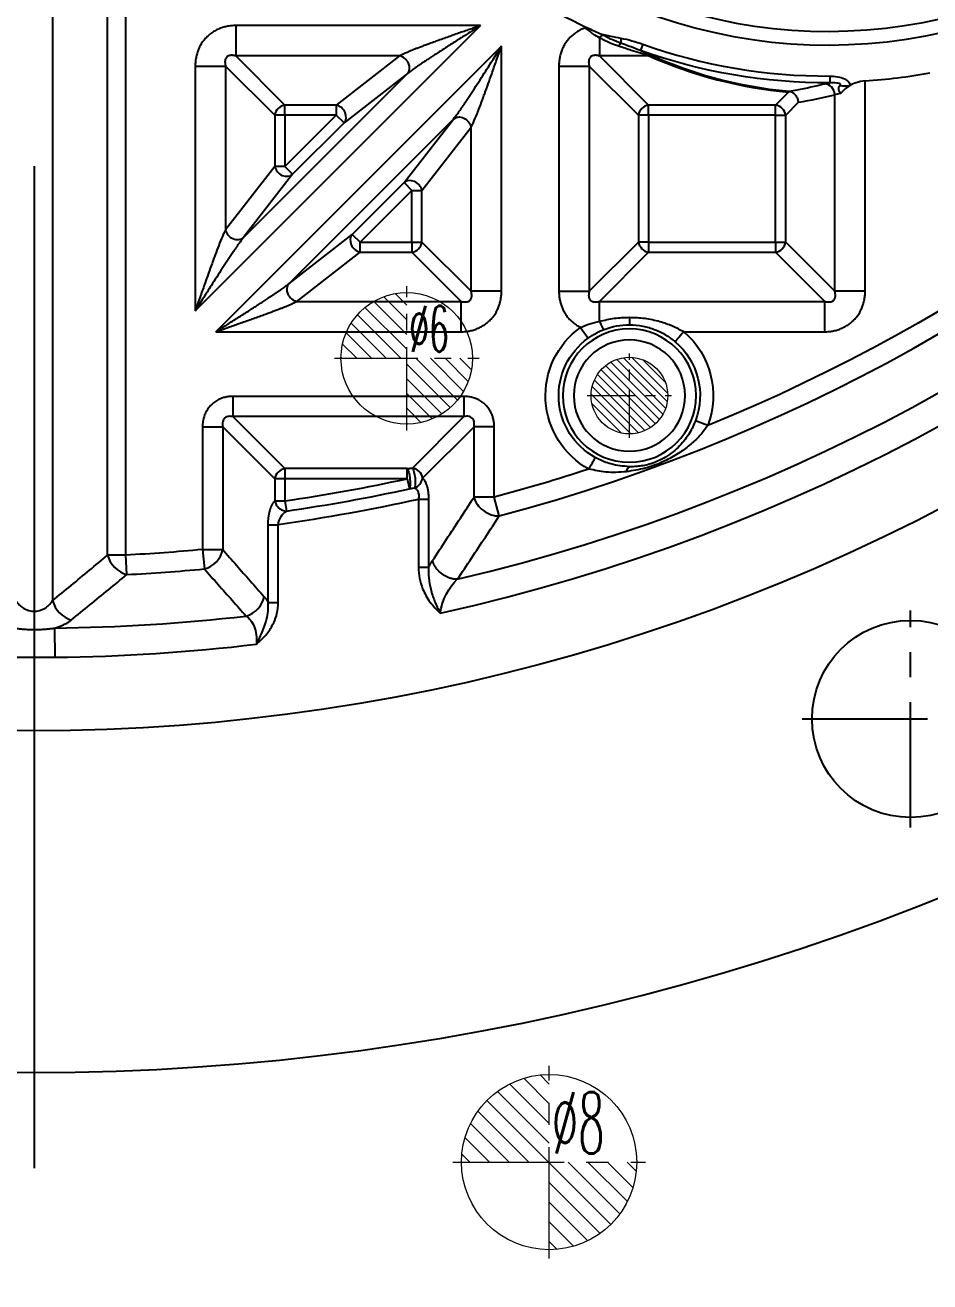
# Model space of a CAD drawing. Header units: millimetres. Extents: x 2595 to 3308, y 1499 to 1823.
# Drawn here: x 2754.6 to 2795.9, y 1552.7 to 1610.1 of the extents above; entities that cross this region are included whole.
import ezdxf
from ezdxf.enums import TextEntityAlignment as Align
from ezdxf.lldxf.tags import DXFTag

# ---------------------------------------------------------------- set-up
doc = ezdxf.new("R2010")
doc.units = ezdxf.units.MM
doc.linetypes.add('CENTER', pattern=[2, 1.25, -0.25, 0.25, -0.25])
doc.layers.add('5', color=7, linetype='Continuous', true_color=0xffffff)
doc.layers.add('epin', color=13, linetype='Continuous', lineweight=9)
doc.layers.add('insert', color=85, linetype='Continuous', lineweight=20)
doc.styles.add('TXT05', font='txt.shx', dxfattribs={"width": 0.5, "bigfont": 'gbcbig.shx'})
tags = doc.linetypes.add('DASHED', pattern=[25.72, 12.86, -12.86]).pattern_tags.tags
tags[6:7] = [DXFTag(74, 4), DXFTag(75, 0), DXFTag(340, '0'), DXFTag(46, 0.0), DXFTag(50, 0.0), DXFTag(44, 0.0), DXFTag(45, 0.0)]
tags[4:5] = [DXFTag(74, 4), DXFTag(75, 0), DXFTag(340, '0'), DXFTag(46, 0.0), DXFTag(50, 0.0), DXFTag(44, 0.0), DXFTag(45, 0.0)]

# ---------------------------------------------------------------- blocks, each defined once
blk = doc.blocks.new('epin_ejp_8')
at = {"layer": 'epin'}
h = blk.add_hatch(dxfattribs=at)
h.set_pattern_fill('_ANSI31', color=123, scale=0.2, angle=90, style=0)
h.set_pattern_definition([(135, (-1273.52655, 1170.3432), (-0.4490128, -0.4490128), [])])
h.paths.add_polyline_path([(0, 4, 0.414214), (-4, 0), (0, 0)])
h.paths.add_polyline_path([(4, 0), (0, 0), (0, -4, 0.414214)])
at = {"layer": 'epin', "color": 1, "linetype": 'CENTER', "ltscale": 4.064}
for p, q in [((0, -4.4), (0, 4.4)), ((-4.4, 0), (4.4, 0))]:
    blk.add_line(p, q, dxfattribs=at)
at = {"layer": 'epin'}
blk.add_circle((0, 0), 4, dxfattribs=at)
at = {"layer": 'epin', "color": 6, "style": 'TXT05', "width": 0.5}
blk.add_text('%%c8', height=2.8, dxfattribs=at).set_placement((1.327, 1.8), align=Align.MIDDLE)
blk = doc.blocks.new('epin_ejp_6')
at = {"layer": 'epin'}
h = blk.add_hatch(dxfattribs=at)
h.set_pattern_fill('_ANSI31', color=123, scale=0.15, angle=90, style=0)
h.set_pattern_definition([(135, (-2656.51364, 153.2396), (-0.336759605, -0.336759605), [])])
h.paths.add_polyline_path([(0, 3, 0.414214), (-3, 0), (0, 0)])
h.paths.add_polyline_path([(3, 0), (0, 0), (0, -3, 0.414214)])
at = {"layer": 'epin', "color": 1, "linetype": 'CENTER', "ltscale": 3.048}
for p, q in [((0, -3.3), (0, 3.3)), ((-3.3, 0), (3.3, 0))]:
    blk.add_line(p, q, dxfattribs=at)
at = {"layer": 'epin'}
blk.add_circle((0, 0), 3, dxfattribs=at)
at = {"layer": 'epin', "color": 6, "style": 'TXT05', "width": 0.5}
blk.add_text('%%c6', height=2.1, dxfattribs=at).set_placement((0.12, 0.3))
blk = doc.blocks.new('insert_cir_3.5')
at = {"layer": 'insert'}
h = blk.add_hatch(dxfattribs=at)
h.set_pattern_fill('_ANSI31', color=123, scale=0.0875, angle=90, style=0)
h.set_pattern_definition([(135, (65.77148, -1049.4987), (-0.1964431, -0.1964431), [])])
h.paths.add_polyline_path([(-1.75, 0, 1), (1.75, 0, 1)])
at = {"layer": 'insert', "color": 1, "linetype": 'CENTER', "ltscale": 1.778}
for p, q in [((0, -1.925), (0, 1.925)), ((-1.925, 0), (1.925, 0))]:
    blk.add_line(p, q, dxfattribs=at)
at = {"layer": 'insert'}
blk.add_circle((0, 0), 1.75, dxfattribs=at)

msp = doc.modelspace()

# ---------------------------------------------------------------- linework, layer by layer
at = {"layer": '5', "color": 1, "linetype": 'CENTER', "ltscale": 36.600181}
msp.add_line((2754.999, 1823.259), (2754.999, 1503.259), dxfattribs=at)
at = {"layer": '5', "color": 7, "linetype": 'Continuous'}
for p, q in [((2759.177, 1585.901), (2759.177, 1663.046)), ((2758.342, 1585.901), (2758.342, 1623.668)), ((2755.835, 1621.397), (2755.835, 1583.826)), ((2762.346, 1597.059), (2775.367, 1610.08)), ((2775.367, 1610.08), (2764.194, 1610.08)), ((2764.194, 1610.08), (2764.194, 1608.693)), ((2776.324, 1609.14), (2763.286, 1596.101)), ((2776.324, 1597.95), (2776.324, 1609.14)), ((2780.793, 1609.525), (2780.793, 1608.693)), ((2782.775, 1609.226), (2782.672, 1608.936)), ((2766.438, 1606.45), (2764.194, 1608.693)), ((2771.673, 1608.693), (2764.194, 1608.693)), ((2771.673, 1608.693), (2768.783, 1606.45)), ((2783.055, 1608.693), (2780.793, 1608.693)), ((2783.037, 1606.45), (2780.793, 1608.693)), ((2762.346, 1608.231), (2763.732, 1608.231)), ((2762.346, 1608.231), (2762.346, 1597.059)), ((2763.732, 1608.231), (2763.732, 1600.753)), ((2765.975, 1605.988), (2763.732, 1608.231)), ((2764.538, 1600.385), (2772.04, 1607.887)), ((2772.04, 1607.887), (2769.138, 1605.634)), ((2778.945, 1608.231), (2780.331, 1608.231)), ((2778.945, 1608.231), (2778.945, 1597.95)), ((2782.574, 1605.988), (2780.331, 1608.231)), ((2780.331, 1608.231), (2780.331, 1597.95)), ((2791.305, 1607.773), (2791.306, 1607.465)), ((2792.923, 1597.95), (2792.923, 1607.557)), ((2788.831, 1606.45), (2789.422, 1607.041)), ((2791.537, 1597.95), (2791.537, 1606.923)), ((2768.783, 1606.45), (2766.438, 1606.45)), ((2766.438, 1605.988), (2766.438, 1606.45)), ((2768.783, 1606.45), (2768.783, 1605.988)), ((2788.831, 1606.45), (2783.037, 1606.45)), ((2783.037, 1605.988), (2783.037, 1606.45)), ((2788.831, 1605.988), (2788.831, 1606.45)), ((2789.294, 1605.988), (2789.885, 1606.579)), ((2766.438, 1605.988), (2765.975, 1605.988)), ((2765.975, 1605.988), (2765.975, 1603.642)), ((2768.783, 1605.988), (2766.438, 1605.988)), ((2768.783, 1605.988), (2766.438, 1603.642)), ((2766.438, 1605.988), (2766.438, 1603.642)), ((2774.132, 1605.813), (2766.612, 1598.294)), ((2769.138, 1605.634), (2766.792, 1603.288)), ((2769.138, 1605.634), (2768.783, 1605.988)), ((2771.878, 1602.911), (2774.132, 1605.813)), ((2782.574, 1605.988), (2782.574, 1600.193)), ((2783.037, 1605.988), (2782.574, 1605.988)), ((2788.831, 1605.988), (2783.037, 1605.988)), ((2783.037, 1605.988), (2783.037, 1600.193)), ((2788.831, 1605.988), (2789.294, 1605.988)), ((2788.831, 1600.193), (2788.831, 1605.988)), ((2789.294, 1600.193), (2789.294, 1605.988)), ((2772.695, 1602.556), (2774.938, 1605.446)), ((2774.938, 1597.95), (2774.938, 1605.446)), ((2765.975, 1603.642), (2763.732, 1600.753)), ((2766.792, 1603.288), (2764.538, 1600.385)), ((2766.438, 1603.642), (2765.975, 1603.642)), ((2766.792, 1603.288), (2766.438, 1603.642)), ((2769.515, 1600.547), (2771.878, 1602.911)), ((2771.878, 1602.911), (2772.232, 1602.556)), ((2769.869, 1600.193), (2772.232, 1602.556)), ((2772.232, 1600.193), (2772.232, 1602.556)), ((2772.232, 1602.556), (2772.695, 1602.556)), ((2772.695, 1600.193), (2772.695, 1602.556)), ((2766.612, 1598.294), (2769.515, 1600.547)), ((2769.515, 1600.547), (2769.869, 1600.193)), ((2769.869, 1600.193), (2772.232, 1600.193)), ((2769.869, 1599.731), (2769.869, 1600.193)), ((2772.232, 1600.193), (2772.695, 1600.193)), ((2772.232, 1600.193), (2772.232, 1599.731)), ((2772.695, 1600.193), (2774.938, 1597.95)), ((2782.574, 1600.193), (2780.331, 1597.95)), ((2783.037, 1600.193), (2782.574, 1600.193)), ((2783.037, 1600.193), (2783.037, 1599.731)), ((2783.037, 1600.193), (2788.831, 1600.193)), ((2788.831, 1600.193), (2789.294, 1600.193)), ((2788.831, 1600.193), (2788.831, 1599.731)), ((2789.294, 1600.193), (2791.537, 1597.95)), ((2766.98, 1597.488), (2769.869, 1599.731)), ((2769.869, 1599.731), (2772.232, 1599.731)), ((2772.232, 1599.731), (2774.476, 1597.488)), ((2783.037, 1599.731), (2780.793, 1597.488)), ((2783.037, 1599.731), (2788.831, 1599.731)), ((2788.831, 1599.731), (2791.075, 1597.488)), ((2776.324, 1597.95), (2774.938, 1597.95)), ((2778.945, 1597.95), (2780.331, 1597.95)), ((2792.923, 1597.95), (2791.537, 1597.95)), ((2766.98, 1597.488), (2774.476, 1597.488)), ((2774.476, 1596.101), (2774.476, 1597.488)), ((2780.793, 1597.488), (2791.075, 1597.488)), ((2780.793, 1596.576), (2780.793, 1597.488)), ((2791.075, 1596.101), (2791.075, 1597.488)), ((2763.286, 1596.101), (2774.476, 1596.101)), ((2779.931, 1596.296), (2780.283, 1595.806)), ((2784.641, 1596.101), (2791.075, 1596.101)), ((2774.607, 1593.149), (2764.063, 1593.149)), ((2764.063, 1593.149), (2764.063, 1592.225)), ((2774.607, 1593.149), (2774.607, 1592.225)), ((2762.677, 1591.763), (2762.677, 1586.156)), ((2762.677, 1591.763), (2763.601, 1591.763)), ((2763.601, 1591.763), (2765.975, 1589.389)), ((2763.601, 1591.763), (2763.601, 1586.156)), ((2764.063, 1592.225), (2766.438, 1589.851)), ((2774.607, 1592.225), (2764.063, 1592.225)), ((2772.259, 1589.877), (2774.607, 1592.225)), ((2772.721, 1589.415), (2775.069, 1591.763)), ((2775.069, 1588.546), (2775.069, 1591.763)), ((2775.993, 1591.763), (2775.069, 1591.763)), ((2775.993, 1588.546), (2775.993, 1591.763)), ((2785.739, 1591.818), (2785.176, 1592.033)), ((2766.438, 1589.851), (2766.438, 1589.389)), ((2772.02, 1589.851), (2766.438, 1589.851)), ((2772.02, 1589.389), (2772.02, 1589.851)), ((2766.438, 1589.389), (2765.975, 1589.389)), ((2765.975, 1589.389), (2765.975, 1588.375)), ((2766.438, 1589.389), (2766.438, 1588.375)), ((2772.02, 1589.389), (2766.438, 1589.389)), ((2772.02, 1589.389), (2772.12, 1588.931)), ((2765.975, 1588.375), (2766.438, 1588.375)), ((2766.438, 1588.375), (2766.505, 1587.911)), ((2772.997, 1588.447), (2772.535, 1588.447)), ((2772.535, 1588.447), (2772.535, 1585.33)), ((2775.993, 1588.546), (2775.069, 1588.546)), ((2776.222, 1587.688), (2775.993, 1588.546)), ((2766.135, 1583.74), (2766.135, 1587.291)), ((2762.677, 1586.156), (2762.761, 1585.272)), ((2762.677, 1586.156), (2763.601, 1586.156)), ((2759.177, 1585.901), (2758.342, 1585.901)), ((2759.222, 1585.014), (2759.177, 1585.901)), ((2755.928, 1582.571), (2755.942, 1581.239))]:
    msp.add_line(p, q, dxfattribs=at)
at = {"layer": '5', "color": 1, "linetype": 'CENTER', "ltscale": 4.572}
for p, q in [((2794.998, 1573.471), (2794.998, 1583.371)), ((2790.048, 1578.421), (2799.948, 1578.421))]:
    msp.add_line(p, q, dxfattribs=at)
at = {"layer": '5', "color": 7, "linetype": 'Continuous', "extrusion": (0, 0, -1)}
for radius in [3.043, 2.541]:
    msp.add_circle((-2782.161, 1593.184), radius, dxfattribs=at)
at = {"layer": '5', "color": 7, "linetype": 'Continuous'}
msp.add_circle((2794.998, 1578.421), 4.5, dxfattribs=at)
for centre, radius, start, end in [((2754.999, 1673.259), 100.6, 305.96599, 77.45703), ((2754.999, 1673.259), 100.123, 314.0269, 77.45703), ((2754.999, 1673.259), 99.119, 314.03149, 77.76073), ((2754.999, 1667.223), 85.99, 282.44405, 347.55591), ((2754.999, 1667.223), 84.657, 283.18176, 346.81818), ((2754.999, 1667.223), 82.318, 284.94026, 345.05974), ((2791.215, 1633.019), 23.828, 155, 0), ((2791.215, 1633.019), 23.204, 155, 0), ((2791.215, 1633.019), 25.522, 231.83482, 244.45532), ((2791.215, 1633.019), 25.515, 244.45532, 246.15608), ((2791.215, 1633.019), 25.246, 250.4673, 270.2031), ((2791.215, 1633.019), 25.522, 273.83677, 280.51935), ((2754.999, 1667.223), 79.673, 278.25401, 282.33487), ((2754.999, 1667.223), 80.142, 278.25401, 282.33487), ((2754.999, 1667.223), 82.318, 272.94061, 275.41014), ((2754.999, 1667.223), 84.657, 270.62819, 276.55867), ((2754.999, 1667.223), 85.99, 270.62819, 276.77343), ((2754.999, 1673.259), 110.98, 238.79815, 301.20185)]:
    msp.add_arc(centre, radius, start, end, dxfattribs=at)
at = {"layer": '5', "color": 7, "linetype": 'DASHED'}
for radius, start in [(100.625, 313.7537), (100.626, 313.76319)]:
    msp.add_arc((2754.999, 1673.259), radius, start, 77.45703, dxfattribs=at)
at = {"layer": '5', "color": 7, "linetype": 'Continuous', "extrusion": (0, 0, -1)}
for centre, radius, start, end in [((-2754.999, 1673.259), 99.621, 102.23927, 225.978), ((-2754.999, 1673.259), 99.091, 102.25479, 225.95274), ((-2754.999, 1667.223), 81.429, 194.94026, 247.82133), ((-2791.215, 1633.019), 25.554, 269.7969, 289.5327), ((-2782.161, 1593.184), 3.829, 298.81945, 54.37924), ((-2782.161, 1593.184), 3.226, 298.81943, 54.37908), ((-2782.161, 1593.184), 3.829, 130.36172, 200.88852), ((-2782.161, 1593.184), 3.226, 130.36172, 200.88853), ((-2754.999, 1667.223), 89.341, 235.50132, 304.49868), ((-2754.999, 1667.223), 81.429, 251.88663, 255.05974), ((-2754.999, 1667.223), 80.704, 257.45056, 262.06909), ((-2754.999, 1667.223), 81.429, 264.58986, 267.05939)]:
    msp.add_arc(centre, radius, start, end, dxfattribs=at)
at = {"layer": '5', "color": 7, "linetype": 'Continuous'}
for centre, major_axis, ratio, start_param, end_param in [((2780.793, 1609.34), (-0.308, -0.398), 0.235079, 3.967769, 4.417241), ((2781.667, 1608.82), (-0.2, -0.461), 0.30466, 3.583449, 4.100327), ((2782.029, 1610.149), (-0.182, -0.989), 0.184956, 5.452922, 5.855858), ((2783.055, 1608.231), (-0.204, -0.46), 0.686211, 3.285793, 3.71528), ((2791.215, 1628.269), (0, -21.308), 0.969623, 5.877131, 6.196293), ((2791.075, 1606.923), (0.117, -0.489), 0.914703, 1.35538, 2.879965), ((2792.227, 1608.045), (0.951, 0.328), 0.67257, 4.005416, 4.513018), ((2784.897, 1633.019), (27.721, 0), 0.969623, 4.893299, 4.954269), ((2766.438, 1605.988), (0.356, 0.356), 0.854588, 0.863645, 2.277948), ((2768.783, 1605.988), (0.308, -0.397), 0.818985, 0.152478, 2.382862), ((2783.037, 1605.988), (0.356, 0.356), 0.854588, 0.863645, 2.277948), ((2788.831, 1605.988), (0.356, -0.356), 0.854588, 0.863645, 2.277948), ((2766.438, 1603.642), (0.397, -0.308), 0.818985, 3.900323, 6.130707), ((2772.232, 1602.556), (-0.397, 0.308), 0.818985, 3.900323, 6.130707), ((2769.869, 1600.193), (-0.308, 0.397), 0.818985, 0.152478, 2.382862), ((2772.232, 1600.193), (-0.356, -0.356), 0.854588, 0.863645, 2.277948), ((2783.037, 1600.193), (-0.356, 0.356), 0.854588, 0.863645, 2.277948), ((2788.831, 1600.193), (-0.356, -0.356), 0.854588, 0.863645, 2.277948), ((2766.438, 1589.389), (0.356, 0.356), 0.854588, 0.863645, 2.277948), ((2772.259, 1589.415), (-0.356, 0.356), 0.854588, 4.005238, 5.41954), ((2772.259, 1589.415), (0.332, 0.378), 0.868213, 4.145594, 5.363139), ((2775.993, 1588.546), (-0.845, 0.546), 0.784027, 0.689311, 2.283914), ((2762.677, 1586.156), (0.759, 0.661), 0.836807, 4.171955, 5.477837), ((2759.177, 1585.901), (-0.649, 0.769), 0.751048, 1.005944, 2.350596), ((2756.67, 1583.826), (-0.634, 0.781), 0.756202, 1.020359, 2.341421), ((2764.568, 1584.002), (0.754, 0.666), 0.838986, 4.18233, 5.471414)]:
    msp.add_ellipse(centre, major_axis=major_axis, ratio=ratio, start_param=start_param, end_param=end_param, dxfattribs=at)
for points, degree in [([(2764.194, 1610.08), (2764.123, 1610.08), (2763.984, 1610.073), (2763.787, 1610.043), (2763.595, 1609.994), (2763.408, 1609.924), (2763.228, 1609.833), (2763.055, 1609.72), (2762.892, 1609.582), (2762.745, 1609.421), (2762.619, 1609.244), (2762.519, 1609.057), (2762.442, 1608.862), (2762.387, 1608.659), (2762.353, 1608.45), (2762.346, 1608.305), (2762.346, 1608.231)], 3), ([(2775.367, 1610.08), (2775.32, 1610.063), (2775.215, 1610.026), (2775.02, 1609.958), (2774.798, 1609.88), (2774.555, 1609.795), (2774.298, 1609.704), (2774.034, 1609.611), (2773.771, 1609.518), (2773.514, 1609.426), (2773.271, 1609.338), (2773.046, 1609.256), (2772.844, 1609.182), (2772.664, 1609.114), (2772.503, 1609.053), (2772.358, 1608.997), (2772.228, 1608.946), (2772.113, 1608.899), (2772.01, 1608.856), (2771.92, 1608.817), (2771.841, 1608.781), (2771.773, 1608.748), (2771.716, 1608.719), (2771.686, 1608.701), (2771.673, 1608.693)], 3), ([(2775.367, 1610.08), (2775.323, 1610.052), (2775.226, 1609.99), (2775.044, 1609.875), (2774.836, 1609.743), (2774.609, 1609.598), (2774.369, 1609.446), (2774.124, 1609.289), (2773.88, 1609.133), (2773.644, 1608.982), (2773.422, 1608.838), (2773.219, 1608.706), (2773.039, 1608.588), (2772.877, 1608.481), (2772.733, 1608.385), (2772.603, 1608.297), (2772.488, 1608.218), (2772.385, 1608.147), (2772.295, 1608.083), (2772.215, 1608.024), (2772.145, 1607.972), (2772.087, 1607.926), (2772.055, 1607.899), (2772.04, 1607.887)], 3), ([(2780.17, 1609.933), (2780.184, 1609.955), (2780.198, 1609.977), (2780.213, 1609.998)], 3), ([(2780.933, 1609.663), (2780.922, 1609.669), (2780.912, 1609.675), (2780.901, 1609.682)], 3), ([(2781.771, 1609.507), (2782.108, 1609.443), (2782.446, 1609.343), (2782.775, 1609.226)], 3), ([(2782.672, 1608.936), (2782.386, 1609.048), (2782.089, 1609.159), (2781.787, 1609.263)], 3), ([(2764.194, 1608.693), (2764.169, 1608.7), (2764.121, 1608.712), (2764.055, 1608.721), (2763.993, 1608.724), (2763.934, 1608.718), (2763.88, 1608.704), (2763.831, 1608.682), (2763.787, 1608.65), (2763.752, 1608.609), (2763.726, 1608.559), (2763.709, 1608.504), (2763.702, 1608.443), (2763.703, 1608.377), (2763.713, 1608.307), (2763.725, 1608.257), (2763.732, 1608.231)], 3), ([(2780.793, 1608.693), (2780.768, 1608.7), (2780.72, 1608.712), (2780.654, 1608.721), (2780.592, 1608.724), (2780.533, 1608.718), (2780.479, 1608.704), (2780.43, 1608.682), (2780.386, 1608.65), (2780.351, 1608.609), (2780.325, 1608.559), (2780.308, 1608.504), (2780.301, 1608.443), (2780.302, 1608.377), (2780.312, 1608.307), (2780.324, 1608.257), (2780.331, 1608.231)], 3), ([(2782.672, 1608.936), (2782.865, 1608.855), (2783.055, 1608.776), (2783.211, 1608.706)], 3), ([(2783.211, 1608.706), (2784.893, 1607.957), (2786.954, 1607.304), (2789.456, 1607.078)], 3), ([(2791.077, 1607.423), (2791.138, 1607.438), (2791.215, 1607.452), (2791.306, 1607.465)], 3), ([(2791.806, 1606.982), (2791.694, 1606.963), (2791.602, 1606.944), (2791.537, 1606.923)], 3), ([(2763.286, 1596.101), (2763.329, 1596.129), (2763.427, 1596.191), (2763.609, 1596.306), (2763.817, 1596.438), (2764.044, 1596.583), (2764.283, 1596.735), (2764.529, 1596.892), (2764.772, 1597.048), (2765.008, 1597.199), (2765.231, 1597.343), (2765.433, 1597.475), (2765.614, 1597.593), (2765.775, 1597.699), (2765.919, 1597.796), (2766.049, 1597.883), (2766.165, 1597.962), (2766.267, 1598.034), (2766.358, 1598.098), (2766.438, 1598.156), (2766.507, 1598.209), (2766.566, 1598.255), (2766.598, 1598.281), (2766.612, 1598.294)], 3), ([(2774.476, 1596.101), (2774.547, 1596.101), (2774.686, 1596.108), (2774.883, 1596.138), (2775.075, 1596.187), (2775.262, 1596.257), (2775.442, 1596.348), (2775.615, 1596.461), (2775.778, 1596.599), (2775.925, 1596.76), (2776.051, 1596.937), (2776.151, 1597.124), (2776.228, 1597.319), (2776.283, 1597.522), (2776.317, 1597.731), (2776.324, 1597.876), (2776.324, 1597.95)], 3), ([(2774.476, 1597.488), (2774.501, 1597.48), (2774.549, 1597.469), (2774.615, 1597.459), (2774.677, 1597.457), (2774.736, 1597.463), (2774.79, 1597.476), (2774.839, 1597.499), (2774.883, 1597.531), (2774.918, 1597.572), (2774.944, 1597.622), (2774.961, 1597.677), (2774.968, 1597.738), (2774.967, 1597.804), (2774.957, 1597.874), (2774.945, 1597.924), (2774.938, 1597.95)], 3), ([(2778.945, 1597.95), (2778.945, 1597.886), (2778.95, 1597.762), (2778.974, 1597.585), (2779.013, 1597.413), (2779.068, 1597.244), (2779.14, 1597.081), (2779.229, 1596.923), (2779.336, 1596.771), (2779.463, 1596.628), (2779.607, 1596.498), (2779.765, 1596.386), (2779.875, 1596.324), (2779.931, 1596.296)], 3), ([(2780.331, 1597.95), (2780.324, 1597.925), (2780.312, 1597.876), (2780.303, 1597.81), (2780.301, 1597.748), (2780.306, 1597.689), (2780.32, 1597.635), (2780.342, 1597.586), (2780.374, 1597.543), (2780.416, 1597.507), (2780.465, 1597.481), (2780.521, 1597.465), (2780.582, 1597.457), (2780.647, 1597.459), (2780.717, 1597.468), (2780.767, 1597.48), (2780.793, 1597.488)], 3), ([(2791.075, 1597.488), (2791.1, 1597.48), (2791.148, 1597.469), (2791.214, 1597.459), (2791.276, 1597.457), (2791.335, 1597.463), (2791.389, 1597.476), (2791.438, 1597.499), (2791.482, 1597.531), (2791.517, 1597.572), (2791.543, 1597.622), (2791.56, 1597.677), (2791.567, 1597.738), (2791.566, 1597.804), (2791.556, 1597.874), (2791.544, 1597.924), (2791.537, 1597.95)], 3), ([(2791.075, 1596.101), (2791.146, 1596.101), (2791.285, 1596.108), (2791.482, 1596.138), (2791.674, 1596.187), (2791.861, 1596.257), (2792.041, 1596.348), (2792.214, 1596.461), (2792.377, 1596.599), (2792.524, 1596.76), (2792.65, 1596.937), (2792.75, 1597.124), (2792.827, 1597.319), (2792.882, 1597.522), (2792.916, 1597.731), (2792.923, 1597.876), (2792.923, 1597.95)], 3), ([(2763.286, 1596.101), (2763.333, 1596.118), (2763.438, 1596.154), (2763.632, 1596.223), (2763.854, 1596.301), (2764.098, 1596.386), (2764.355, 1596.476), (2764.618, 1596.57), (2764.881, 1596.663), (2765.138, 1596.755), (2765.382, 1596.843), (2765.606, 1596.925), (2765.808, 1596.999), (2765.988, 1597.066), (2766.149, 1597.128), (2766.294, 1597.184), (2766.424, 1597.235), (2766.54, 1597.282), (2766.642, 1597.325), (2766.733, 1597.364), (2766.812, 1597.4), (2766.88, 1597.433), (2766.936, 1597.462), (2766.966, 1597.479), (2766.98, 1597.488)], 3), ([(2780.793, 1596.576), (2780.881, 1596.373), (2780.978, 1596.204), (2781.008, 1596.203)], 3), ([(2781.008, 1596.203), (2781.376, 1596.346), (2781.768, 1596.421), (2782.161, 1596.421)], 3), ([(2782.162, 1596.76), (2782.162, 1596.587), (2782.162, 1596.432), (2782.161, 1596.421)], 3), ([(2783.859, 1595.928), (2783.995, 1595.841), (2784.123, 1595.741), (2784.251, 1595.642)], 3), ([(2784.641, 1596.101), (2784.443, 1595.868), (2784.261, 1595.654), (2784.251, 1595.642)], 3), ([(2764.063, 1593.149), (2764.002, 1593.149), (2763.88, 1593.142), (2763.695, 1593.109), (2763.506, 1593.048), (2763.313, 1592.953), (2763.124, 1592.816), (2762.96, 1592.642), (2762.835, 1592.446), (2762.745, 1592.235), (2762.69, 1592.009), (2762.677, 1591.847), (2762.677, 1591.763)], 3), ([(2775.993, 1591.763), (2775.993, 1591.821), (2775.987, 1591.935), (2775.959, 1592.099), (2775.912, 1592.264), (2775.841, 1592.43), (2775.74, 1592.597), (2775.603, 1592.761), (2775.431, 1592.905), (2775.24, 1593.016), (2775.041, 1593.092), (2774.831, 1593.139), (2774.683, 1593.149), (2774.607, 1593.149)], 3), ([(2780.316, 1589.829), (2780.463, 1590.097), (2780.599, 1590.343), (2780.606, 1590.357)], 3), ([(2772.02, 1589.851), (2772.135, 1589.864), (2772.259, 1589.877)], 2), ([(2782.031, 1589.709), (2782.06, 1589.83), (2782.11, 1589.927), (2782.161, 1589.936)], 3), ([(2772.12, 1588.931), (2772.199, 1588.944), (2772.278, 1588.957), (2772.358, 1588.969)], 3), ([(2772.721, 1589.415), (2772.737, 1589.4), (2772.769, 1589.367), (2772.813, 1589.305), (2772.855, 1589.227), (2772.895, 1589.13), (2772.934, 1589.006), (2772.968, 1588.848), (2772.991, 1588.66), (2772.997, 1588.521), (2772.997, 1588.447)], 3), ([(2772.997, 1588.447), (2772.997, 1587.408), (2772.997, 1586.369), (2772.997, 1585.33)], 3), ([(2773.178, 1585.661), (2773.392, 1585.984), (2773.818, 1586.627), (2774.448, 1587.588), (2774.863, 1588.227), (2775.069, 1588.546)], 3), ([(2766.135, 1587.291), (2766.165, 1587.554), (2766.325, 1587.801), (2766.505, 1587.911)], 3), ([(2765.673, 1587.291), (2765.752, 1587.291), (2765.926, 1587.291), (2766.135, 1587.291)], 3), ([(2765.673, 1583.74), (2765.673, 1584.923), (2765.673, 1586.107), (2765.673, 1587.291)], 3), ([(2774.305, 1584.796), (2774.522, 1585.119), (2774.953, 1585.764), (2775.592, 1586.728), (2776.013, 1587.368), (2776.222, 1587.688)], 3), ([(2763.601, 1586.156), (2763.808, 1585.919), (2764.224, 1585.442), (2764.854, 1584.724), (2765.279, 1584.243), (2765.492, 1584.002)], 3), ([(2755.835, 1583.826), (2756.118, 1584.056), (2756.681, 1584.516), (2757.516, 1585.207), (2758.068, 1585.669), (2758.342, 1585.901)], 3), ([(2772.997, 1585.33), (2773.081, 1585.515), (2773.178, 1585.661)], 2), ([(2756.687, 1582.938), (2756.973, 1583.168), (2757.543, 1583.628), (2758.387, 1584.32), (2758.945, 1584.782), (2759.222, 1585.014)], 3), ([(2762.761, 1585.272), (2762.97, 1585.034), (2763.39, 1584.558), (2764.026, 1583.841), (2764.454, 1583.361), (2764.669, 1583.12)], 3), ([(2772.997, 1585.33), (2772.924, 1585.33), (2772.719, 1585.33), (2772.535, 1585.33)], 3), ([(2773.529, 1583.254), (2773.612, 1583.868), (2773.933, 1584.458), (2774.305, 1584.796)], 3), ([(2765.492, 1584.002), (2765.589, 1583.893), (2765.673, 1583.74)], 2), ([(2765.673, 1583.74), (2765.75, 1583.74), (2765.94, 1583.74), (2766.135, 1583.74)], 3), ([(2754.071, 1582.571), (2754.139, 1582.56), (2754.273, 1582.542), (2754.466, 1582.523), (2754.67, 1582.509), (2754.89, 1582.501), (2755.114, 1582.501), (2755.334, 1582.509), (2755.536, 1582.523), (2755.73, 1582.543), (2755.862, 1582.561), (2755.928, 1582.571)], 3), ([(2755.928, 1582.571), (2755.987, 1582.587), (2756.101, 1582.624), (2756.263, 1582.687), (2756.414, 1582.759), (2756.556, 1582.84), (2756.645, 1582.904), (2756.687, 1582.938)], 3), ([(2754.057, 1581.239), (2754.137, 1581.238), (2754.29, 1581.238), (2754.492, 1581.242), (2754.693, 1581.246), (2754.899, 1581.249), (2755.105, 1581.249), (2755.311, 1581.246), (2755.51, 1581.242), (2755.713, 1581.238), (2755.864, 1581.238), (2755.942, 1581.239)], 3)]:
    msp.add_open_spline(points, degree=degree, dxfattribs=at)
for points, degree, knots in [([(2780.213, 1609.994), (2780.212, 1609.994), (2780.212, 1609.994), (2780.154, 1609.976), (2780.029, 1609.934), (2779.866, 1609.854), (2779.704, 1609.755), (2779.55, 1609.635), (2779.408, 1609.495), (2779.282, 1609.339), (2779.177, 1609.171), (2779.092, 1608.996), (2779.026, 1608.814), (2778.979, 1608.626), (2778.951, 1608.433), (2778.945, 1608.299), (2778.945, 1608.231)], 3, [0, 0, 0, 0, 0.000241, 0.000241, 0.083555, 0.166868, 0.250181, 0.333494, 0.416807, 0.500121, 0.583434, 0.666747, 0.75006, 0.833374, 0.916687, 1, 1, 1, 1]), ([(2780.793, 1609.525), (2780.699, 1609.573), (2780.608, 1609.627), (2780.405, 1609.768), (2780.3, 1609.872), (2780.17, 1609.933)], 3, [0, 0, 0, 0, 0.427814, 0.427814, 1, 1, 1, 1]), ([(2780.901, 1609.682), (2780.905, 1609.681), (2780.908, 1609.68), (2780.973, 1609.666), (2781.034, 1609.653), (2781.161, 1609.627), (2781.226, 1609.614), (2781.451, 1609.568), (2781.611, 1609.537), (2781.771, 1609.507)], 3, [0, 0, 0, 0, 0.011982, 0.011982, 0.223611, 0.223611, 0.449967, 0.449967, 1, 1, 1, 1]), ([(2781.787, 1609.263), (2781.64, 1609.315), (2781.495, 1609.374), (2781.282, 1609.474), (2781.211, 1609.51), (2781.071, 1609.584), (2781.002, 1609.622), (2780.933, 1609.663)], 3, [0, 0, 0, 0, 0.497792, 0.497792, 0.74857, 0.74857, 1, 1, 1, 1]), ([(2774.132, 1605.813), (2774.196, 1605.895), (2774.353, 1606.095), (2774.676, 1606.574), (2775.102, 1607.221), (2775.544, 1607.913), (2775.955, 1608.558), (2776.196, 1608.938), (2776.324, 1609.14)], 3, [0, 0, 0, 0, 0.091227, 0.221851, 0.438663, 0.671177, 0.825261, 1, 1, 1, 1]), ([(2774.938, 1605.446), (2774.96, 1605.486), (2775.008, 1605.573), (2775.115, 1605.813), (2775.252, 1606.153), (2775.386, 1606.507), (2775.475, 1606.748), (2775.522, 1606.879), (2775.653, 1607.237), (2775.841, 1607.764), (2776.055, 1608.372), (2776.204, 1608.798), (2776.284, 1609.024), (2776.324, 1609.14)], 3, [0, 0, 0, 0, 0.048349, 0.102585, 0.223728, 0.337542, 0.389985, 0.415675, 0.44125, 0.672434, 0.8258, 0.910926, 1, 1, 1, 1]), ([(2781.667, 1609.135), (2781.425, 1609.213), (2781.189, 1609.312), (2780.918, 1609.454), (2780.874, 1609.479), (2780.818, 1609.511), (2780.806, 1609.518), (2780.793, 1609.525)], 3, [0, 0, 0, 0, 0.798992, 0.798992, 0.955949, 0.955949, 1, 1, 1, 1]), ([(2783.055, 1608.693), (2782.816, 1608.773), (2782.53, 1608.86), (2782.056, 1609.009), (2781.862, 1609.071), (2781.667, 1609.135)], 3, [0, 0, 0, 0, 0.596904, 0.596904, 1, 1, 1, 1]), ([(2772.04, 1607.887), (2772.14, 1608.001), (2772.157, 1608.192), (2772.006, 1608.526), (2771.842, 1608.661), (2771.673, 1608.693)], 3, [0, 0, 0, 0, 0.5, 0.5, 1, 1, 1, 1]), ([(2789.456, 1607.078), (2789.576, 1607.1), (2789.696, 1607.122), (2790.236, 1607.228), (2790.657, 1607.32), (2791.077, 1607.423)], 3, [0, 0, 0, 0, 0.22128, 0.22128, 1, 1, 1, 1]), ([(2791.305, 1607.773), (2791.423, 1607.774), (2791.543, 1607.765), (2791.773, 1607.723), (2791.886, 1607.69), (2792.045, 1607.609), (2792.102, 1607.57), (2792.191, 1607.481), (2792.224, 1607.43), (2792.249, 1607.369), (2792.252, 1607.361), (2792.255, 1607.353)], 3, [0, 0, 0, 0, 0.294332, 0.294332, 0.590846, 0.590846, 0.782157, 0.782157, 0.97207, 0.97207, 1, 1, 1, 1]), ([(2791.777, 1607.345), (2791.779, 1607.348), (2791.782, 1607.351), (2791.788, 1607.359), (2791.792, 1607.364), (2791.796, 1607.375), (2791.798, 1607.382), (2791.796, 1607.392), (2791.794, 1607.396), (2791.79, 1607.404), (2791.786, 1607.407), (2791.777, 1607.415), (2791.771, 1607.419), (2791.754, 1607.428), (2791.742, 1607.432), (2791.696, 1607.447), (2791.661, 1607.453), (2791.515, 1607.472), (2791.407, 1607.472), (2791.306, 1607.465)], 3, [0, 0, 0, 0, 0.03304, 0.03304, 0.083098, 0.083098, 0.133841, 0.133841, 0.163291, 0.163291, 0.192986, 0.192986, 0.227264, 0.227264, 0.284574, 0.284574, 0.450404, 0.450404, 1, 1, 1, 1]), ([(2791.806, 1606.982), (2791.804, 1606.984), (2791.803, 1606.986), (2791.789, 1607.005), (2791.776, 1607.022), (2791.755, 1607.056), (2791.746, 1607.073), (2791.732, 1607.103), (2791.727, 1607.117), (2791.719, 1607.143), (2791.717, 1607.156), (2791.713, 1607.187), (2791.713, 1607.204), (2791.717, 1607.234), (2791.72, 1607.247), (2791.735, 1607.295), (2791.754, 1607.322), (2791.777, 1607.345)], 3, [0, 0, 0, 0, 0.018052, 0.018052, 0.158951, 0.158951, 0.272428, 0.272428, 0.351849, 0.351849, 0.431156, 0.431156, 0.550616, 0.550616, 0.668356, 0.668356, 1, 1, 1, 1]), ([(2792.255, 1607.353), (2792.225, 1607.336), (2792.196, 1607.319), (2792.026, 1607.209), (2791.905, 1607.099), (2791.806, 1606.982)], 3, [0, 0, 0, 0, 0.16468, 0.16468, 1, 1, 1, 1]), ([(2792.923, 1607.554), (2792.784, 1607.545), (2792.644, 1607.515), (2792.424, 1607.439), (2792.336, 1607.399), (2792.255, 1607.353)], 3, [0, 0, 0, 0, 0.579719, 0.579719, 1, 1, 1, 1]), ([(2789.509, 1607.055), (2789.482, 1607.052), (2789.454, 1607.047), (2789.425, 1607.042), (2789.424, 1607.041), (2789.422, 1607.041)], 3, [0, 0, 0, 0, 0.954028, 0.954028, 1, 1, 1, 1]), ([(2789.456, 1607.078), (2789.457, 1607.078), (2789.458, 1607.078), (2789.475, 1607.073), (2789.492, 1607.065), (2789.509, 1607.055)], 3, [0, 0, 0, 0, 0.038577, 0.038577, 1, 1, 1, 1]), ([(2789.885, 1606.579), (2789.884, 1606.582), (2789.884, 1606.584), (2789.883, 1606.596), (2789.882, 1606.605), (2789.871, 1606.67), (2789.854, 1606.726), (2789.804, 1606.827), (2789.771, 1606.875), (2789.694, 1606.956), (2789.649, 1606.99), (2789.572, 1607.033), (2789.541, 1607.046), (2789.509, 1607.055)], 3, [0, 0, 0, 0, 0.012592, 0.012592, 0.05613, 0.05613, 0.319714, 0.319714, 0.580266, 0.580266, 0.839007, 0.839007, 1, 1, 1, 1]), ([(2774.132, 1605.813), (2774.2, 1605.853), (2774.336, 1605.932), (2774.61, 1605.875), (2774.847, 1605.699), (2774.908, 1605.53), (2774.938, 1605.446)], 3, [0, 0, 0, 0, 0.250043, 0.499995, 0.749939, 1, 1, 1, 1]), ([(2763.732, 1600.753), (2763.71, 1600.712), (2763.662, 1600.626), (2763.555, 1600.386), (2763.418, 1600.046), (2763.284, 1599.691), (2763.195, 1599.45), (2763.147, 1599.319), (2763.017, 1598.962), (2762.829, 1598.434), (2762.615, 1597.826), (2762.466, 1597.401), (2762.386, 1597.174), (2762.346, 1597.059)], 3, [0, 0, 0, 0, 0.048349, 0.102585, 0.223728, 0.337542, 0.389985, 0.415675, 0.44125, 0.672434, 0.8258, 0.910926, 1, 1, 1, 1]), ([(2764.538, 1600.385), (2764.474, 1600.303), (2764.317, 1600.103), (2763.994, 1599.624), (2763.568, 1598.977), (2763.126, 1598.286), (2762.715, 1597.64), (2762.474, 1597.26), (2762.346, 1597.059)], 3, [0, 0, 0, 0, 0.091227, 0.221851, 0.438663, 0.671177, 0.825261, 1, 1, 1, 1]), ([(2764.538, 1600.385), (2764.47, 1600.346), (2764.334, 1600.267), (2764.06, 1600.323), (2763.823, 1600.5), (2763.762, 1600.668), (2763.732, 1600.753)], 3, [0, 0, 0, 0, 0.250043, 0.499995, 0.749939, 1, 1, 1, 1]), ([(2766.612, 1598.294), (2766.512, 1598.18), (2766.495, 1597.989), (2766.646, 1597.655), (2766.811, 1597.519), (2766.98, 1597.488)], 3, [0, 0, 0, 0, 0.5, 0.5, 1, 1, 1, 1]), ([(2779.931, 1596.296), (2780.071, 1596.355), (2780.351, 1596.473), (2780.646, 1596.542), (2780.793, 1596.576)], 3, [0, 0, 0, 0, 0.499859, 1, 1, 1, 1]), ([(2780.793, 1596.576), (2781.021, 1596.63), (2781.47, 1596.738), (2781.933, 1596.753), (2782.161, 1596.76)], 3, [0, 0, 0, 0, 0.50764, 1, 1, 1, 1]), ([(2782.161, 1596.76), (2782.395, 1596.751), (2782.867, 1596.733), (2783.525, 1596.589), (2784.125, 1596.386), (2784.472, 1596.195), (2784.641, 1596.101)], 3, [0, 0, 0, 0, 0.269245, 0.543643, 0.776852, 1, 1, 1, 1]), ([(2782.161, 1596.421), (2782.368, 1596.409), (2782.771, 1596.386), (2783.333, 1596.211), (2783.686, 1596.039), (2783.851, 1595.934), (2783.859, 1595.928)], 3, [0, 0, 0, 0, 0.342855, 0.67174, 0.982178, 1, 1, 1, 1]), ([(2780.283, 1595.806), (2780.344, 1595.848), (2780.425, 1595.904), (2780.508, 1595.955), (2780.529, 1595.968)], 3, [0, 0, 0, 0, 0.75293, 1, 1, 1, 1]), ([(2780.529, 1595.968), (2780.574, 1595.994), (2780.679, 1596.053), (2780.837, 1596.133), (2780.954, 1596.18), (2781.008, 1596.203)], 3, [0, 0, 0, 0, 0.291391, 0.671772, 1, 1, 1, 1]), ([(2764.063, 1592.225), (2764.001, 1592.234), (2763.881, 1592.253), (2763.682, 1592.185), (2763.569, 1591.978), (2763.59, 1591.84), (2763.601, 1591.763)], 3, [0, 0, 0, 0, 0.242732, 0.470469, 0.702934, 1, 1, 1, 1]), ([(2775.069, 1591.763), (2775.078, 1591.825), (2775.096, 1591.942), (2775.032, 1592.14), (2774.825, 1592.258), (2774.685, 1592.237), (2774.607, 1592.225)], 3, [0, 0, 0, 0, 0.24104, 0.460956, 0.700051, 1, 1, 1, 1]), ([(2785.739, 1591.818), (2785.649, 1591.696), (2785.453, 1591.427), (2785.072, 1591.044), (2784.59, 1590.657), (2784.028, 1590.312), (2783.442, 1590.047), (2782.778, 1589.825), (2782.313, 1589.753), (2782.031, 1589.709)], 3, [0, 0, 0, 0, 0.102737, 0.224392, 0.368707, 0.528465, 0.677479, 0.803634, 1, 1, 1, 1]), ([(2785.176, 1592.033), (2785.159, 1591.99), (2785.101, 1591.848), (2784.985, 1591.606), (2784.806, 1591.314), (2784.583, 1591.021), (2784.31, 1590.739), (2783.995, 1590.485), (2783.656, 1590.278), (2783.317, 1590.127), (2783.001, 1590.028), (2782.714, 1589.97), (2782.454, 1589.941), (2782.273, 1589.935), (2782.178, 1589.936), (2782.161, 1589.936)], 3, [0, 0, 0, 0, 0.033363, 0.11039, 0.19508, 0.288527, 0.391977, 0.501, 0.60595, 0.699741, 0.783243, 0.858029, 0.925587, 0.986944, 1, 1, 1, 1]), ([(2781.014, 1590.165), (2780.991, 1590.174), (2780.853, 1590.232), (2780.718, 1590.3), (2780.606, 1590.357)], 3, [0, 0, 0, 0, 0.167727, 1, 1, 1, 1]), ([(2782.161, 1589.936), (2781.879, 1589.962), (2781.494, 1589.998), (2781.114, 1590.125), (2781.014, 1590.165)], 3, [0, 0, 0, 0, 0.732934, 1, 1, 1, 1]), ([(2772.02, 1589.851), (2772.062, 1589.793), (2772.123, 1589.615), (2772.171, 1589.174), (2772.149, 1588.993), (2772.12, 1588.931)], 3, [0, 0, 0, 0, 0.5, 0.5, 1, 1, 1, 1]), ([(2772.259, 1589.877), (2772.271, 1589.855), (2772.296, 1589.812), (2772.341, 1589.67), (2772.378, 1589.466), (2772.39, 1589.275), (2772.388, 1589.146), (2772.379, 1589.044), (2772.365, 1588.994), (2772.357, 1588.969)], 3, [0, 0, 0, 0, 0.125345, 0.250694, 0.498863, 0.665564, 0.749291, 0.874646, 1, 1, 1, 1]), ([(2782.031, 1589.709), (2781.867, 1589.696), (2781.554, 1589.67), (2780.98, 1589.686), (2780.573, 1589.774), (2780.316, 1589.829)], 3, [0, 0, 0, 0, 0.287548, 0.549155, 1, 1, 1, 1]), ([(2772.358, 1588.969), (2772.368, 1588.964), (2772.393, 1588.951), (2772.431, 1588.923), (2772.469, 1588.88), (2772.502, 1588.824), (2772.53, 1588.75), (2772.547, 1588.655), (2772.549, 1588.551), (2772.54, 1588.479), (2772.535, 1588.447)], 3, [0, 0, 0, 0, 0.073555, 0.183256, 0.294548, 0.413884, 0.547846, 0.699548, 0.866614, 1, 1, 1, 1]), ([(2765.673, 1587.291), (2765.673, 1587.452), (2765.692, 1587.607), (2765.712, 1587.77), (2765.75, 1587.913), (2765.79, 1588.062), (2765.847, 1588.18), (2765.905, 1588.3), (2765.975, 1588.375)], 2, [0, 0, 0, 0.25, 0.25, 0.5, 0.5, 0.75, 0.75, 1, 1, 1]), ([(2765.975, 1588.375), (2765.992, 1588.315), (2766.025, 1588.195), (2766.155, 1588.042), (2766.294, 1587.956), (2766.414, 1587.918), (2766.475, 1587.914), (2766.505, 1587.911)], 3, [0, 0, 0, 0, 0.249701, 0.499405, 0.749114, 0.874557, 1, 1, 1, 1]), ([(2772.535, 1585.33), (2772.544, 1585.168), (2772.561, 1584.84), (2772.733, 1584.303), (2773.031, 1583.741), (2773.363, 1583.416), (2773.529, 1583.254)], 3, [0, 0, 0, 0, 0.204237, 0.415396, 0.707627, 1, 1, 1, 1]), ([(2772.997, 1585.33), (2772.993, 1585.174), (2772.985, 1584.845), (2773.086, 1584.332), (2773.261, 1583.792), (2773.438, 1583.436), (2773.529, 1583.254)], 3, [0, 0, 0, 0, 0.216471, 0.456999, 0.721713, 1, 1, 1, 1]), ([(2754.164, 1583.826), (2754.214, 1583.756), (2754.307, 1583.624), (2754.561, 1583.422), (2754.993, 1583.282), (2755.428, 1583.417), (2755.687, 1583.619), (2755.783, 1583.753), (2755.835, 1583.826)], 3, [0, 0, 0, 0, 0.1429, 0.269845, 0.497614, 0.724225, 0.851367, 1, 1, 1, 1]), ([(2765.141, 1581.834), (2765.309, 1581.986), (2765.621, 1582.271), (2765.922, 1582.763), (2766.101, 1583.25), (2766.123, 1583.57), (2766.135, 1583.74)], 3, [0, 0, 0, 0, 0.30487, 0.568618, 0.77102, 1, 1, 1, 1]), ([(2765.141, 1581.834), (2765.245, 1582.041), (2765.429, 1582.408), (2765.597, 1582.917), (2765.682, 1583.348), (2765.676, 1583.609), (2765.673, 1583.74)], 3, [0, 0, 0, 0, 0.34152, 0.607074, 0.804274, 1, 1, 1, 1]), ([(2764.669, 1583.12), (2764.74, 1583.062), (2764.882, 1582.947), (2765.045, 1582.652), (2765.15, 1582.27), (2765.144, 1581.981), (2765.141, 1581.834)], 3, [0, 0, 0, 0, 0.245018, 0.491792, 0.741807, 1, 1, 1, 1])]:
    msp.add_open_spline(points, degree=degree, knots=knots, dxfattribs=at)
msp.add_rational_spline([(2774.305, 1584.796), (2773.764, 1584.797), (2773.297, 1585.155), (2773.178, 1585.661)], [1.17147588444, 0.942832349637, 0.942841372208, 1.17150295216], degree=3, dxfattribs=at)

# ---------------------------------------------------------------- block references
at = {"layer": 'epin'}
for name, p in [('epin_ejp_6', (2771.998, 1594.887)), ('epin_ejp_8', (2778.498, 1558.187))]:
    msp.add_blockref(name, p, dxfattribs=at)
at = {"layer": 'insert'}
msp.add_blockref('insert_cir_3.5', (2782.161, 1593.184), dxfattribs=at)

doc.saveas('drawing.dxf')
